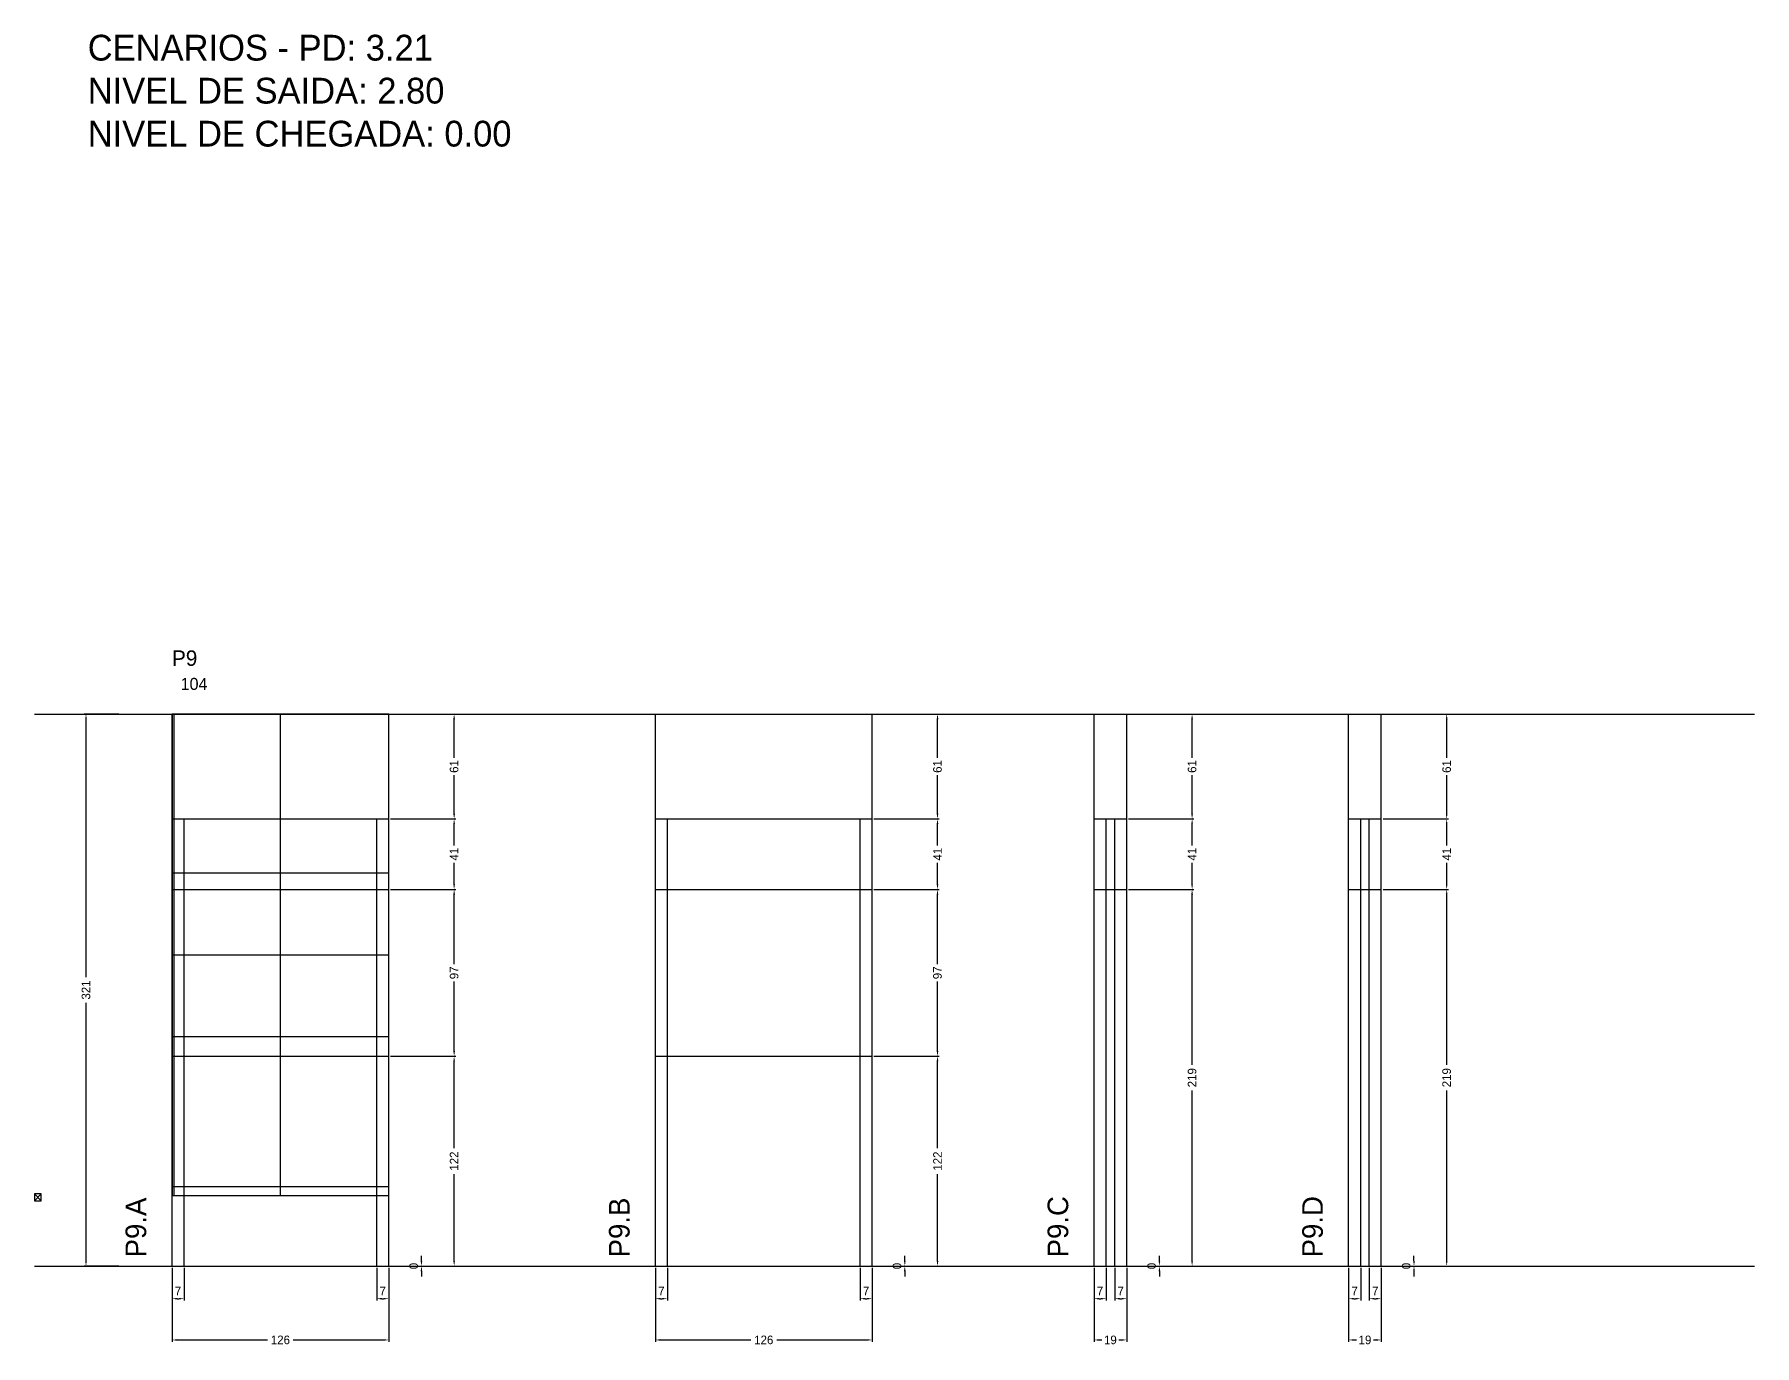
# Model space of a CAD drawing. Header units: centimetres. Extents: x -8500 to 4345, y -467 to 295.
# Drawn here: x -7000 to -6000, y -467 to 295 of the extents above; entities that cross this region are included whole.
import ezdxf

# ---------------------------------------------------------------- set-up
doc = ezdxf.new("R2010")
doc.units = ezdxf.units.CM
doc.linetypes.add('DASHED', pattern=[2, -2])
for name, color, linetype in [('CHAPA', 140, 'Continuous'), ('COTA', 241, 'Continuous'), ('Madeira', 30, 'Continuous'), ('MEIO_PONT', 160, 'Continuous'), ('NOMENCLATURA', 7, 'Continuous'), ('Nível', 160, 'Continuous'), ('Painéis', 200, 'Continuous'), ('Perfil Metálico', 150, 'Continuous'), ('SARR_2.2x7', 40, 'Continuous'), ('SARRAFO DE PRESSAO', 200, 'Continuous'), ('texto', 7, 'Continuous'), ('TEXTO_GERAL', 7, 'Continuous')]:
    doc.layers.add(name, color=color, linetype=linetype)
doc.dimstyles.new('PAINEL-NOVA', dxfattribs={"dimtxt": 5, "dimasz": 3, "dimexe": 1, "dimexo": 1, "dimgap": 1, "dimtad": 1, "dimcen": 2.5, "dimazin": 3, "dimtfac": 1, "dimtmove": 0, "dimatfit": 3})

# ---------------------------------------------------------------- blocks, each defined once
blk = doc.blocks.new('_CLOSEDFILLED')
at = {"color": 0, "linetype": 'BYBLOCK'}
blk.add_solid([(-1, 0.16), (0, 0), (-1, -0.16)], dxfattribs=at)
blk = doc.blocks.new('*D1')
for p, q in [((-6951, -100), (-6971, -100)), ((-6970, -253), (-6970, -103)), ((-6970, -418), (-6970, -268)), ((-6951, -421), (-6971, -421))]:
    blk.add_line(p, q)
at = {"layer": 'Defpoints'}
for p in [(-6950, -100), (-6970, -421), (-6950, -421)]:
    blk.add_point(p, dxfattribs=at)
at = {"layer": 'COTA', "xscale": 3, "yscale": 3}
for p, rotation in [((-6970, -100), 90), ((-6970, -421), 270)]:
    blk.add_blockref('_CLOSEDFILLED', p, dxfattribs=dict(at, rotation=rotation))
at = {"layer": 'COTA', "insert": (-6970, -260.5), "char_height": 5, "attachment_point": 5, "rotation": 90}
blk.add_mtext('321', dxfattribs=at)
blk = doc.blocks.new('MULDURA')
at = {"layer": 'Paineis'}
for p, q in [((0, 0), (4, 4)), ((4, 0), (0, 4))]:
    blk.add_line(p, q, dxfattribs=at)
blk.add_lwpolyline([(0, 0), (4, 0), (4, 4), (0, 4)], close=True, dxfattribs=at)
blk = doc.blocks.new('*D3')
at = {"color": 4}
for p, q in [((-6793, -299), (-6755, -299)), ((-6756, -352.5), (-6756, -302)), ((-6756, -418), (-6756, -367.5)), ((-6793, -421), (-6755, -421))]:
    blk.add_line(p, q, dxfattribs=at)
at = {"layer": 'Defpoints'}
for p in [(-6794, -299), (-6794, -421), (-6756, -421)]:
    blk.add_point(p, dxfattribs=at)
at = {"layer": 'COTA', "color": 4, "xscale": 3, "yscale": 3}
for p, rotation in [((-6756, -299), 90), ((-6756, -421), 270)]:
    blk.add_blockref('_CLOSEDFILLED', p, dxfattribs=dict(at, rotation=rotation))
at = {"layer": 'COTA', "color": 4, "insert": (-6756, -360), "char_height": 5, "attachment_point": 5, "rotation": 90}
blk.add_mtext('122', dxfattribs=at)
blk = doc.blocks.new('*D4')
at = {"color": 4}
for p, q in [((-6793, -202), (-6755, -202)), ((-6756, -245.5), (-6756, -205)), ((-6756, -296), (-6756, -255.5)), ((-6793, -299), (-6755, -299))]:
    blk.add_line(p, q, dxfattribs=at)
at = {"layer": 'Defpoints'}
for p in [(-6794, -202), (-6794, -299), (-6756, -299)]:
    blk.add_point(p, dxfattribs=at)
at = {"layer": 'COTA', "color": 4, "xscale": 3, "yscale": 3}
for p, rotation in [((-6756, -202), 90), ((-6756, -299), 270)]:
    blk.add_blockref('_CLOSEDFILLED', p, dxfattribs=dict(at, rotation=rotation))
at = {"layer": 'COTA', "color": 4, "insert": (-6756, -250.5), "char_height": 5, "attachment_point": 5, "rotation": 90}
blk.add_mtext('97', dxfattribs=at)
blk = doc.blocks.new('*D5')
at = {"color": 4}
for p, q in [((-6793, -161), (-6755, -161)), ((-6756, -176.5), (-6756, -164)), ((-6756, -199), (-6756, -186.5)), ((-6793, -202), (-6755, -202))]:
    blk.add_line(p, q, dxfattribs=at)
at = {"layer": 'Defpoints'}
for p in [(-6794, -161), (-6794, -202), (-6756, -202)]:
    blk.add_point(p, dxfattribs=at)
at = {"layer": 'COTA', "color": 4, "xscale": 3, "yscale": 3}
for p, rotation in [((-6756, -161), 90), ((-6756, -202), 270)]:
    blk.add_blockref('_CLOSEDFILLED', p, dxfattribs=dict(at, rotation=rotation))
at = {"layer": 'COTA', "color": 4, "insert": (-6756, -181.5), "char_height": 5, "attachment_point": 5, "rotation": 90}
blk.add_mtext('41', dxfattribs=at)
blk = doc.blocks.new('*D6')
at = {"color": 4}
for p, q in [((-6793, -100), (-6755, -100)), ((-6756, -125.5), (-6756, -103)), ((-6756, -158), (-6756, -135.5)), ((-6793, -161), (-6755, -161))]:
    blk.add_line(p, q, dxfattribs=at)
at = {"layer": 'Defpoints'}
for p in [(-6794, -100), (-6794, -161), (-6756, -161)]:
    blk.add_point(p, dxfattribs=at)
at = {"layer": 'COTA', "color": 4, "xscale": 3, "yscale": 3}
for p, rotation in [((-6756, -100), 90), ((-6756, -161), 270)]:
    blk.add_blockref('_CLOSEDFILLED', p, dxfattribs=dict(at, rotation=rotation))
at = {"layer": 'COTA', "color": 4, "insert": (-6756, -130.5), "char_height": 5, "attachment_point": 5, "rotation": 90}
blk.add_mtext('61', dxfattribs=at)
blk = doc.blocks.new('*D7')
at = {"color": 4}
for p, q in [((-6920, -422), (-6920, -441)), ((-6913, -422), (-6913, -441)), ((-6917, -440), (-6916, -440))]:
    blk.add_line(p, q, dxfattribs=at)
at = {"layer": 'Defpoints'}
for p in [(-6920, -421), (-6913, -421), (-6920, -440)]:
    blk.add_point(p, dxfattribs=at)
at = {"layer": 'COTA', "color": 4, "xscale": 3, "yscale": 3, "rotation": 180}
blk.add_blockref('_CLOSEDFILLED', (-6920, -440), dxfattribs=at)
at = {"layer": 'COTA', "color": 4, "xscale": 3, "yscale": 3}
blk.add_blockref('_CLOSEDFILLED', (-6913, -440), dxfattribs=at)
at = {"layer": 'COTA', "color": 4, "insert": (-6916.5, -435.5), "char_height": 5, "attachment_point": 5}
blk.add_mtext('7', dxfattribs=at)
blk = doc.blocks.new('*D8')
at = {"color": 4}
for p, q in [((-6801, -422), (-6801, -441)), ((-6794, -422), (-6794, -441)), ((-6798, -440), (-6797, -440))]:
    blk.add_line(p, q, dxfattribs=at)
at = {"layer": 'Defpoints'}
for p in [(-6801, -421), (-6794, -421), (-6801, -440)]:
    blk.add_point(p, dxfattribs=at)
at = {"layer": 'COTA', "color": 4, "xscale": 3, "yscale": 3, "rotation": 180}
blk.add_blockref('_CLOSEDFILLED', (-6801, -440), dxfattribs=at)
at = {"layer": 'COTA', "color": 4, "xscale": 3, "yscale": 3}
blk.add_blockref('_CLOSEDFILLED', (-6794, -440), dxfattribs=at)
at = {"layer": 'COTA', "color": 4, "insert": (-6797.5, -435.5), "char_height": 5, "attachment_point": 5}
blk.add_mtext('7', dxfattribs=at)
blk = doc.blocks.new('*D9')
at = {"color": 4}
for p, q in [((-6920, -422), (-6920, -465)), ((-6794, -422), (-6794, -465)), ((-6917, -464), (-6864.5, -464)), ((-6849.5, -464), (-6797, -464))]:
    blk.add_line(p, q, dxfattribs=at)
at = {"layer": 'Defpoints'}
for p in [(-6920, -421), (-6794, -421), (-6920, -464)]:
    blk.add_point(p, dxfattribs=at)
at = {"layer": 'COTA', "color": 4, "xscale": 3, "yscale": 3, "rotation": 180}
blk.add_blockref('_CLOSEDFILLED', (-6920, -464), dxfattribs=at)
at = {"layer": 'COTA', "color": 4, "xscale": 3, "yscale": 3}
blk.add_blockref('_CLOSEDFILLED', (-6794, -464), dxfattribs=at)
at = {"layer": 'COTA', "color": 4, "insert": (-6857, -464), "char_height": 5, "attachment_point": 5}
blk.add_mtext('126', dxfattribs=at)
blk = doc.blocks.new('*D11')
at = {"color": 4}
for p, q in [((-6512, -299), (-6474, -299)), ((-6475, -352.5), (-6475, -302)), ((-6475, -418), (-6475, -367.5)), ((-6512, -421), (-6474, -421))]:
    blk.add_line(p, q, dxfattribs=at)
at = {"layer": 'Defpoints'}
for p in [(-6513, -299), (-6513, -421), (-6475, -421)]:
    blk.add_point(p, dxfattribs=at)
at = {"layer": 'COTA', "color": 4, "xscale": 3, "yscale": 3}
for p, rotation in [((-6475, -299), 90), ((-6475, -421), 270)]:
    blk.add_blockref('_CLOSEDFILLED', p, dxfattribs=dict(at, rotation=rotation))
at = {"layer": 'COTA', "color": 4, "insert": (-6475, -360), "char_height": 5, "attachment_point": 5, "rotation": 90}
blk.add_mtext('122', dxfattribs=at)
blk = doc.blocks.new('*D12')
at = {"color": 4}
for p, q in [((-6512, -202), (-6474, -202)), ((-6475, -245.5), (-6475, -205)), ((-6475, -296), (-6475, -255.5)), ((-6512, -299), (-6474, -299))]:
    blk.add_line(p, q, dxfattribs=at)
at = {"layer": 'Defpoints'}
for p in [(-6513, -202), (-6513, -299), (-6475, -299)]:
    blk.add_point(p, dxfattribs=at)
at = {"layer": 'COTA', "color": 4, "xscale": 3, "yscale": 3}
for p, rotation in [((-6475, -202), 90), ((-6475, -299), 270)]:
    blk.add_blockref('_CLOSEDFILLED', p, dxfattribs=dict(at, rotation=rotation))
at = {"layer": 'COTA', "color": 4, "insert": (-6475, -250.5), "char_height": 5, "attachment_point": 5, "rotation": 90}
blk.add_mtext('97', dxfattribs=at)
blk = doc.blocks.new('*D13')
at = {"color": 4}
for p, q in [((-6512, -161), (-6474, -161)), ((-6475, -176.5), (-6475, -164)), ((-6475, -199), (-6475, -186.5)), ((-6512, -202), (-6474, -202))]:
    blk.add_line(p, q, dxfattribs=at)
at = {"layer": 'Defpoints'}
for p in [(-6513, -161), (-6513, -202), (-6475, -202)]:
    blk.add_point(p, dxfattribs=at)
at = {"layer": 'COTA', "color": 4, "xscale": 3, "yscale": 3}
for p, rotation in [((-6475, -161), 90), ((-6475, -202), 270)]:
    blk.add_blockref('_CLOSEDFILLED', p, dxfattribs=dict(at, rotation=rotation))
at = {"layer": 'COTA', "color": 4, "insert": (-6475, -181.5), "char_height": 5, "attachment_point": 5, "rotation": 90}
blk.add_mtext('41', dxfattribs=at)
blk = doc.blocks.new('*D14')
at = {"color": 4}
for p, q in [((-6512, -100), (-6474, -100)), ((-6475, -125.5), (-6475, -103)), ((-6475, -158), (-6475, -135.5)), ((-6512, -161), (-6474, -161))]:
    blk.add_line(p, q, dxfattribs=at)
at = {"layer": 'Defpoints'}
for p in [(-6513, -100), (-6513, -161), (-6475, -161)]:
    blk.add_point(p, dxfattribs=at)
at = {"layer": 'COTA', "color": 4, "xscale": 3, "yscale": 3}
for p, rotation in [((-6475, -100), 90), ((-6475, -161), 270)]:
    blk.add_blockref('_CLOSEDFILLED', p, dxfattribs=dict(at, rotation=rotation))
at = {"layer": 'COTA', "color": 4, "insert": (-6475, -130.5), "char_height": 5, "attachment_point": 5, "rotation": 90}
blk.add_mtext('61', dxfattribs=at)
blk = doc.blocks.new('*D15')
at = {"color": 4}
for p, q in [((-6639, -422), (-6639, -441)), ((-6632, -422), (-6632, -441)), ((-6636, -440), (-6635, -440))]:
    blk.add_line(p, q, dxfattribs=at)
at = {"layer": 'Defpoints'}
for p in [(-6639, -421), (-6632, -421), (-6639, -440)]:
    blk.add_point(p, dxfattribs=at)
at = {"layer": 'COTA', "color": 4, "xscale": 3, "yscale": 3, "rotation": 180}
blk.add_blockref('_CLOSEDFILLED', (-6639, -440), dxfattribs=at)
at = {"layer": 'COTA', "color": 4, "xscale": 3, "yscale": 3}
blk.add_blockref('_CLOSEDFILLED', (-6632, -440), dxfattribs=at)
at = {"layer": 'COTA', "color": 4, "insert": (-6635.5, -435.5), "char_height": 5, "attachment_point": 5}
blk.add_mtext('7', dxfattribs=at)
blk = doc.blocks.new('*D16')
at = {"color": 4}
for p, q in [((-6520, -422), (-6520, -441)), ((-6513, -422), (-6513, -441)), ((-6517, -440), (-6516, -440))]:
    blk.add_line(p, q, dxfattribs=at)
at = {"layer": 'Defpoints'}
for p in [(-6520, -421), (-6513, -421), (-6520, -440)]:
    blk.add_point(p, dxfattribs=at)
at = {"layer": 'COTA', "color": 4, "xscale": 3, "yscale": 3, "rotation": 180}
blk.add_blockref('_CLOSEDFILLED', (-6520, -440), dxfattribs=at)
at = {"layer": 'COTA', "color": 4, "xscale": 3, "yscale": 3}
blk.add_blockref('_CLOSEDFILLED', (-6513, -440), dxfattribs=at)
at = {"layer": 'COTA', "color": 4, "insert": (-6516.5, -435.5), "char_height": 5, "attachment_point": 5}
blk.add_mtext('7', dxfattribs=at)
blk = doc.blocks.new('*D17')
at = {"color": 4}
for p, q in [((-6639, -422), (-6639, -465)), ((-6513, -422), (-6513, -465)), ((-6636, -464), (-6583.5, -464)), ((-6568.5, -464), (-6516, -464))]:
    blk.add_line(p, q, dxfattribs=at)
at = {"layer": 'Defpoints'}
for p in [(-6639, -421), (-6513, -421), (-6639, -464)]:
    blk.add_point(p, dxfattribs=at)
at = {"layer": 'COTA', "color": 4, "xscale": 3, "yscale": 3, "rotation": 180}
blk.add_blockref('_CLOSEDFILLED', (-6639, -464), dxfattribs=at)
at = {"layer": 'COTA', "color": 4, "xscale": 3, "yscale": 3}
blk.add_blockref('_CLOSEDFILLED', (-6513, -464), dxfattribs=at)
at = {"layer": 'COTA', "color": 4, "insert": (-6576, -464), "char_height": 5, "attachment_point": 5}
blk.add_mtext('126', dxfattribs=at)
blk = doc.blocks.new('*D19')
at = {"color": 4}
for p, q in [((-6364, -202), (-6326, -202)), ((-6327, -304), (-6327, -205)), ((-6327, -418), (-6327, -319)), ((-6364, -421), (-6326, -421))]:
    blk.add_line(p, q, dxfattribs=at)
at = {"layer": 'Defpoints'}
for p in [(-6365, -202), (-6365, -421), (-6327, -421)]:
    blk.add_point(p, dxfattribs=at)
at = {"layer": 'COTA', "color": 4, "xscale": 3, "yscale": 3}
for p, rotation in [((-6327, -202), 90), ((-6327, -421), 270)]:
    blk.add_blockref('_CLOSEDFILLED', p, dxfattribs=dict(at, rotation=rotation))
at = {"layer": 'COTA', "color": 4, "insert": (-6327, -311.5), "char_height": 5, "attachment_point": 5, "rotation": 90}
blk.add_mtext('219', dxfattribs=at)
blk = doc.blocks.new('*D20')
at = {"color": 4}
for p, q in [((-6364, -161), (-6326, -161)), ((-6327, -176.5), (-6327, -164)), ((-6327, -199), (-6327, -186.5)), ((-6364, -202), (-6326, -202))]:
    blk.add_line(p, q, dxfattribs=at)
at = {"layer": 'Defpoints'}
for p in [(-6365, -161), (-6365, -202), (-6327, -202)]:
    blk.add_point(p, dxfattribs=at)
at = {"layer": 'COTA', "color": 4, "xscale": 3, "yscale": 3}
for p, rotation in [((-6327, -161), 90), ((-6327, -202), 270)]:
    blk.add_blockref('_CLOSEDFILLED', p, dxfattribs=dict(at, rotation=rotation))
at = {"layer": 'COTA', "color": 4, "insert": (-6327, -181.5), "char_height": 5, "attachment_point": 5, "rotation": 90}
blk.add_mtext('41', dxfattribs=at)
blk = doc.blocks.new('*D21')
at = {"color": 4}
for p, q in [((-6364, -100), (-6326, -100)), ((-6327, -125.5), (-6327, -103)), ((-6327, -158), (-6327, -135.5)), ((-6364, -161), (-6326, -161))]:
    blk.add_line(p, q, dxfattribs=at)
at = {"layer": 'Defpoints'}
for p in [(-6365, -100), (-6365, -161), (-6327, -161)]:
    blk.add_point(p, dxfattribs=at)
at = {"layer": 'COTA', "color": 4, "xscale": 3, "yscale": 3}
for p, rotation in [((-6327, -100), 90), ((-6327, -161), 270)]:
    blk.add_blockref('_CLOSEDFILLED', p, dxfattribs=dict(at, rotation=rotation))
at = {"layer": 'COTA', "color": 4, "insert": (-6327, -130.5), "char_height": 5, "attachment_point": 5, "rotation": 90}
blk.add_mtext('61', dxfattribs=at)
blk = doc.blocks.new('*D22')
at = {"color": 4}
for p, q in [((-6384, -422), (-6384, -441)), ((-6377, -422), (-6377, -441)), ((-6381, -440), (-6380, -440))]:
    blk.add_line(p, q, dxfattribs=at)
at = {"layer": 'Defpoints'}
for p in [(-6384, -421), (-6377, -421), (-6384, -440)]:
    blk.add_point(p, dxfattribs=at)
at = {"layer": 'COTA', "color": 4, "xscale": 3, "yscale": 3, "rotation": 180}
blk.add_blockref('_CLOSEDFILLED', (-6384, -440), dxfattribs=at)
at = {"layer": 'COTA', "color": 4, "xscale": 3, "yscale": 3}
blk.add_blockref('_CLOSEDFILLED', (-6377, -440), dxfattribs=at)
at = {"layer": 'COTA', "color": 4, "insert": (-6380.5, -435.5), "char_height": 5, "attachment_point": 5}
blk.add_mtext('7', dxfattribs=at)
blk = doc.blocks.new('*D23')
at = {"color": 4}
for p, q in [((-6372, -422), (-6372, -441)), ((-6365, -422), (-6365, -441)), ((-6369, -440), (-6368, -440))]:
    blk.add_line(p, q, dxfattribs=at)
at = {"layer": 'Defpoints'}
for p in [(-6372, -421), (-6365, -421), (-6372, -440)]:
    blk.add_point(p, dxfattribs=at)
at = {"layer": 'COTA', "color": 4, "xscale": 3, "yscale": 3, "rotation": 180}
blk.add_blockref('_CLOSEDFILLED', (-6372, -440), dxfattribs=at)
at = {"layer": 'COTA', "color": 4, "xscale": 3, "yscale": 3}
blk.add_blockref('_CLOSEDFILLED', (-6365, -440), dxfattribs=at)
at = {"layer": 'COTA', "color": 4, "insert": (-6368.5, -435.5), "char_height": 5, "attachment_point": 5}
blk.add_mtext('7', dxfattribs=at)
blk = doc.blocks.new('*D24')
at = {"color": 4}
for p, q in [((-6384, -422), (-6384, -465)), ((-6365, -422), (-6365, -465)), ((-6381, -464), (-6379.5, -464)), ((-6369.5, -464), (-6368, -464))]:
    blk.add_line(p, q, dxfattribs=at)
at = {"layer": 'Defpoints'}
for p in [(-6384, -421), (-6365, -421), (-6384, -464)]:
    blk.add_point(p, dxfattribs=at)
at = {"layer": 'COTA', "color": 4, "xscale": 3, "yscale": 3, "rotation": 180}
blk.add_blockref('_CLOSEDFILLED', (-6384, -464), dxfattribs=at)
at = {"layer": 'COTA', "color": 4, "xscale": 3, "yscale": 3}
blk.add_blockref('_CLOSEDFILLED', (-6365, -464), dxfattribs=at)
at = {"layer": 'COTA', "color": 4, "insert": (-6374.5, -464), "char_height": 5, "attachment_point": 5}
blk.add_mtext('19', dxfattribs=at)
blk = doc.blocks.new('*D26')
at = {"color": 4}
for p, q in [((-6216, -202), (-6178, -202)), ((-6179, -304), (-6179, -205)), ((-6179, -418), (-6179, -319)), ((-6216, -421), (-6178, -421))]:
    blk.add_line(p, q, dxfattribs=at)
at = {"layer": 'Defpoints'}
for p in [(-6217, -202), (-6217, -421), (-6179, -421)]:
    blk.add_point(p, dxfattribs=at)
at = {"layer": 'COTA', "color": 4, "xscale": 3, "yscale": 3}
for p, rotation in [((-6179, -202), 90), ((-6179, -421), 270)]:
    blk.add_blockref('_CLOSEDFILLED', p, dxfattribs=dict(at, rotation=rotation))
at = {"layer": 'COTA', "color": 4, "insert": (-6179, -311.5), "char_height": 5, "attachment_point": 5, "rotation": 90}
blk.add_mtext('219', dxfattribs=at)
blk = doc.blocks.new('*D27')
at = {"color": 4}
for p, q in [((-6216, -161), (-6178, -161)), ((-6179, -176.5), (-6179, -164)), ((-6179, -199), (-6179, -186.5)), ((-6216, -202), (-6178, -202))]:
    blk.add_line(p, q, dxfattribs=at)
at = {"layer": 'Defpoints'}
for p in [(-6217, -161), (-6217, -202), (-6179, -202)]:
    blk.add_point(p, dxfattribs=at)
at = {"layer": 'COTA', "color": 4, "xscale": 3, "yscale": 3}
for p, rotation in [((-6179, -161), 90), ((-6179, -202), 270)]:
    blk.add_blockref('_CLOSEDFILLED', p, dxfattribs=dict(at, rotation=rotation))
at = {"layer": 'COTA', "color": 4, "insert": (-6179, -181.5), "char_height": 5, "attachment_point": 5, "rotation": 90}
blk.add_mtext('41', dxfattribs=at)
blk = doc.blocks.new('*D28')
at = {"color": 4}
for p, q in [((-6216, -100), (-6178, -100)), ((-6179, -125.5), (-6179, -103)), ((-6179, -158), (-6179, -135.5)), ((-6216, -161), (-6178, -161))]:
    blk.add_line(p, q, dxfattribs=at)
at = {"layer": 'Defpoints'}
for p in [(-6217, -100), (-6217, -161), (-6179, -161)]:
    blk.add_point(p, dxfattribs=at)
at = {"layer": 'COTA', "color": 4, "xscale": 3, "yscale": 3}
for p, rotation in [((-6179, -100), 90), ((-6179, -161), 270)]:
    blk.add_blockref('_CLOSEDFILLED', p, dxfattribs=dict(at, rotation=rotation))
at = {"layer": 'COTA', "color": 4, "insert": (-6179, -130.5), "char_height": 5, "attachment_point": 5, "rotation": 90}
blk.add_mtext('61', dxfattribs=at)
blk = doc.blocks.new('*D29')
at = {"color": 4}
for p, q in [((-6236, -422), (-6236, -441)), ((-6229, -422), (-6229, -441)), ((-6233, -440), (-6232, -440))]:
    blk.add_line(p, q, dxfattribs=at)
at = {"layer": 'Defpoints'}
for p in [(-6236, -421), (-6229, -421), (-6236, -440)]:
    blk.add_point(p, dxfattribs=at)
at = {"layer": 'COTA', "color": 4, "xscale": 3, "yscale": 3, "rotation": 180}
blk.add_blockref('_CLOSEDFILLED', (-6236, -440), dxfattribs=at)
at = {"layer": 'COTA', "color": 4, "xscale": 3, "yscale": 3}
blk.add_blockref('_CLOSEDFILLED', (-6229, -440), dxfattribs=at)
at = {"layer": 'COTA', "color": 4, "insert": (-6232.5, -435.5), "char_height": 5, "attachment_point": 5}
blk.add_mtext('7', dxfattribs=at)
blk = doc.blocks.new('*D30')
at = {"color": 4}
for p, q in [((-6224, -422), (-6224, -441)), ((-6217, -422), (-6217, -441)), ((-6221, -440), (-6220, -440))]:
    blk.add_line(p, q, dxfattribs=at)
at = {"layer": 'Defpoints'}
for p in [(-6224, -421), (-6217, -421), (-6224, -440)]:
    blk.add_point(p, dxfattribs=at)
at = {"layer": 'COTA', "color": 4, "xscale": 3, "yscale": 3, "rotation": 180}
blk.add_blockref('_CLOSEDFILLED', (-6224, -440), dxfattribs=at)
at = {"layer": 'COTA', "color": 4, "xscale": 3, "yscale": 3}
blk.add_blockref('_CLOSEDFILLED', (-6217, -440), dxfattribs=at)
at = {"layer": 'COTA', "color": 4, "insert": (-6220.5, -435.5), "char_height": 5, "attachment_point": 5}
blk.add_mtext('7', dxfattribs=at)
blk = doc.blocks.new('*D31')
at = {"color": 4}
for p, q in [((-6236, -422), (-6236, -465)), ((-6217, -422), (-6217, -465)), ((-6233, -464), (-6231.5, -464)), ((-6221.5, -464), (-6220, -464))]:
    blk.add_line(p, q, dxfattribs=at)
at = {"layer": 'Defpoints'}
for p in [(-6236, -421), (-6217, -421), (-6236, -464)]:
    blk.add_point(p, dxfattribs=at)
at = {"layer": 'COTA', "color": 4, "xscale": 3, "yscale": 3, "rotation": 180}
blk.add_blockref('_CLOSEDFILLED', (-6236, -464), dxfattribs=at)
at = {"layer": 'COTA', "color": 4, "xscale": 3, "yscale": 3}
blk.add_blockref('_CLOSEDFILLED', (-6217, -464), dxfattribs=at)
at = {"layer": 'COTA', "color": 4, "insert": (-6226.5, -464), "char_height": 5, "attachment_point": 5}
blk.add_mtext('19', dxfattribs=at)

msp = doc.modelspace()

# ---------------------------------------------------------------- linework, layer by layer
at = {"layer": 'CHAPA'}
msp.add_lwpolyline([(-6920, -380), (-6918.8, -380), (-6918.8, -100), (-6920, -100)], close=True, dxfattribs=at)
at = {"layer": 'COTA'}
for p, q in [((-6920, -161), (-6920, -100)), ((-6920, -100), (-6794, -100)), ((-6794, -161), (-6794, -100)), ((-6639, -161), (-6639, -100)), ((-6639, -100), (-6513, -100)), ((-6513, -161), (-6513, -100)), ((-6384, -161), (-6384, -100)), ((-6384, -100), (-6365, -100)), ((-6365, -161), (-6365, -100)), ((-6236, -161), (-6236, -100)), ((-6236, -100), (-6217, -100)), ((-6217, -161), (-6217, -100))]:
    msp.add_line(p, q, dxfattribs=at)
at = {"layer": 'Madeira'}
for points in [[(-6920, -192.4), (-6794, -192.4)], [(-6920, -287.6), (-6794, -287.6)]]:
    msp.add_lwpolyline(points, dxfattribs=at)
at = {"layer": 'MEIO_PONT'}
msp.add_lwpolyline([(-6920, -240), (-6794, -240)], dxfattribs=at)
at = {"layer": 'Nível', "linetype": 'DASHED'}
for points in [[(-7000, -100), (-6000, -100)], [(-7000, -421), (-6000, -421)]]:
    msp.add_lwpolyline(points, dxfattribs=at)
at = {"layer": 'Painéis'}
for p, q in [((-6920, -161), (-6794, -161)), ((-6920, -421), (-6920, -161)), ((-6794, -421), (-6794, -161)), ((-6639, -161), (-6513, -161)), ((-6639, -421), (-6639, -161)), ((-6513, -421), (-6513, -161)), ((-6384, -161), (-6365, -161)), ((-6384, -421), (-6384, -161)), ((-6365, -421), (-6365, -161)), ((-6236, -161), (-6217, -161)), ((-6236, -421), (-6236, -161)), ((-6217, -421), (-6217, -161)), ((-6920, -202), (-6794, -202)), ((-6639, -202), (-6513, -202)), ((-6384, -202), (-6365, -202)), ((-6236, -202), (-6217, -202)), ((-6920, -299), (-6794, -299)), ((-6639, -299), (-6513, -299)), ((-6920, -421), (-6794, -421)), ((-6639, -421), (-6513, -421)), ((-6384, -421), (-6365, -421)), ((-6236, -421), (-6217, -421))]:
    msp.add_line(p, q, dxfattribs=at)
msp.add_lwpolyline([(-6920, -380), (-6794, -380), (-6794, -100), (-6920, -100)], close=True, dxfattribs=at)
at = {"layer": 'Perfil Metálico'}
msp.add_line((-6857, -380), (-6857, -100), dxfattribs=at)
at = {"layer": 'SARR_2.2x7'}
for points in [[(-6913, -299), (-6913, -161)], [(-6801, -299), (-6801, -161)], [(-6632, -299), (-6632, -161)], [(-6520, -299), (-6520, -161)], [(-6377, -421), (-6377, -161)], [(-6372, -421), (-6372, -161)], [(-6229, -421), (-6229, -161)], [(-6224, -421), (-6224, -161)], [(-6913, -421), (-6913, -299)], [(-6801, -421), (-6801, -299)], [(-6632, -421), (-6632, -299)], [(-6520, -421), (-6520, -299)]]:
    msp.add_lwpolyline(points, dxfattribs=at)
at = {"layer": 'SARRAFO DE PRESSAO'}
msp.add_lwpolyline([(-6920, -380), (-6794, -380), (-6794, -375), (-6920, -375)], close=True, dxfattribs=at)

# ---------------------------------------------------------------- block references
at = {"layer": 'COTA'}
msp.add_blockref('MULDURA', (-7000, -383), dxfattribs=at)

# ---------------------------------------------------------------- texts
at = {"layer": 'NOMENCLATURA'}
for s, p in [('CENARIOS - PD: 3.21', (-6969, 280)), ('NIVEL DE SAIDA: 2.80', (-6969, 255)), ('NIVEL DE CHEGADA: 0.00', (-6969, 230))]:
    msp.add_text(s, height=15, dxfattribs=at).set_placement(p)
for s, p in [('P9.A', (-6935, -416)), ('P9.B', (-6654, -416)), ('P9.C', (-6399, -416)), ('P9.D', (-6251, -416))]:
    msp.add_text(s, height=12, rotation=90, dxfattribs=at).set_placement(p)
at = {"layer": 'texto'}
msp.add_text('104', height=7, dxfattribs=at).set_placement((-6915, -86))
at = {"layer": 'TEXTO_GERAL'}
msp.add_text('P9', height=9, dxfattribs=at).set_placement((-6920, -72))

# ---------------------------------------------------------------- dimensions: what is measured, and where the dimension line sits
at = {"layer": 'COTA'}
dim = msp.add_linear_dim(base=(-6970, -421), p1=(-6950, -421), p2=(-6950, -100), angle=90, dimstyle='PAINEL-NOVA', dxfattribs=at)
dim.commit()
dim.dimension.update_dxf_attribs({"geometry": '*D1', "text_midpoint": (-6970, -260.5)})
at = {"layer": 'COTA', "color": 4}
for base, p1, p2, picture, middle in [((-6756, -161), (-6794, -161), (-6794, -100), '*D6', (-6756, -130.5)), ((-6475, -161), (-6513, -161), (-6513, -100), '*D14', (-6475, -130.5)), ((-6327, -161), (-6365, -161), (-6365, -100), '*D21', (-6327, -130.5)), ((-6179, -161), (-6217, -161), (-6217, -100), '*D28', (-6179, -130.5)), ((-6756, -202), (-6794, -202), (-6794, -161), '*D5', (-6756, -181.5)), ((-6475, -202), (-6513, -202), (-6513, -161), '*D13', (-6475, -181.5)), ((-6327, -202), (-6365, -202), (-6365, -161), '*D20', (-6327, -181.5)), ((-6179, -202), (-6217, -202), (-6217, -161), '*D27', (-6179, -181.5)), ((-6756, -299), (-6794, -299), (-6794, -202), '*D4', (-6756, -250.5)), ((-6475, -299), (-6513, -299), (-6513, -202), '*D12', (-6475, -250.5)), ((-6327, -421), (-6365, -421), (-6365, -202), '*D19', (-6327, -311.5)), ((-6179, -421), (-6217, -421), (-6217, -202), '*D26', (-6179, -311.5)), ((-6756, -421), (-6794, -421), (-6794, -299), '*D3', (-6756, -360)), ((-6475, -421), (-6513, -421), (-6513, -299), '*D11', (-6475, -360))]:
    dim = msp.add_linear_dim(base=base, p1=p1, p2=p2, angle=90, dimstyle='PAINEL-NOVA', dxfattribs=at)
    dim.commit()
    dim.dimension.update_dxf_attribs({"geometry": picture, "text_midpoint": middle})
for base, p1, p2 in [((-6775, -421), (-6794, -421), (-6794, -421)), ((-6494, -421), (-6513, -421), (-6513, -421)), ((-6346, -421), (-6365, -421), (-6365, -421)), ((-6198, -421), (-6217, -421), (-6217, -421))]:
    msp.add_linear_dim(base=base, p1=p1, p2=p2, angle=90, dimstyle='PAINEL-NOVA', dxfattribs=at).render()
for base, p1, p2, picture, middle in [((-6920, -440), (-6920, -421), (-6913, -421), '*D7', (-6916.5, -435.5)), ((-6920, -464), (-6920, -421), (-6794, -421), '*D9', (-6857, -464)), ((-6801, -440), (-6801, -421), (-6794, -421), '*D8', (-6797.5, -435.5)), ((-6639, -440), (-6639, -421), (-6632, -421), '*D15', (-6635.5, -435.5)), ((-6639, -464), (-6639, -421), (-6513, -421), '*D17', (-6576, -464)), ((-6520, -440), (-6520, -421), (-6513, -421), '*D16', (-6516.5, -435.5)), ((-6384, -440), (-6384, -421), (-6377, -421), '*D22', (-6380.5, -435.5)), ((-6384, -464), (-6384, -421), (-6365, -421), '*D24', (-6374.5, -464)), ((-6372, -440), (-6372, -421), (-6365, -421), '*D23', (-6368.5, -435.5)), ((-6236, -440), (-6236, -421), (-6229, -421), '*D29', (-6232.5, -435.5)), ((-6236, -464), (-6236, -421), (-6217, -421), '*D31', (-6226.5, -464)), ((-6224, -440), (-6224, -421), (-6217, -421), '*D30', (-6220.5, -435.5))]:
    dim = msp.add_linear_dim(base=base, p1=p1, p2=p2, dimstyle='PAINEL-NOVA', dxfattribs=at)
    dim.commit()
    dim.dimension.update_dxf_attribs({"geometry": picture, "text_midpoint": middle})

doc.saveas('drawing.dxf')
